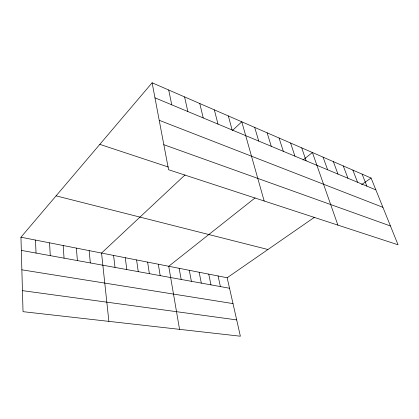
<?xml version="1.0" encoding="UTF-8"?>
<svg xmlns="http://www.w3.org/2000/svg" width="419" height="419" viewBox="0 0 419 419"><rect width="100%" height="100%" fill="white"/><g stroke="black" fill="none" stroke-linecap="round" stroke-linejoin="round"><path stroke-width="0.63" d="M20.95 237.212L227.161 277.755L240.375 336.216L23.029 311.673L20.95 237.212L152.118 82.784L371.082 178.038L398.05 244.796L168.569 169.726L152.118 82.784M185.072 174.875L101.555 253.06L108.882 321.368M232.304 130.655L241.779 121.788L264.174 201.005M255.087 197.909L168.731 266.269L179.547 329.35M303.037 159.953L312.422 152.521L337.892 225.118M227.161 277.755L314.292 217.388M361.555 184.643L371.082 178.038M22.443 290.639L236.688 319.906M21.861 269.82L233.006 303.602M21.317 250.384L229.533 288.246M56.083 195.851L267.935 249.509M99.816 144.361L168.365 167.029M163.834 144.702L390.45 225.982M159.215 120.295L382.914 207.326M154.967 97.831L375.864 189.88M362.121 174.142L366.871 186.13M352.856 170.109L357.564 182.255M343.271 165.94L347.938 178.243M333.351 161.624L337.96 174.084M323.075 157.151L327.627 169.779M301.706 147.86L306.127 160.817M290.597 143.026L294.939 156.156M279.08 138.013L283.328 151.322M267.118 132.813L271.266 146.294M254.694 127.407L258.733 141.072M228.339 115.943L232.121 129.984M214.35 109.857L217.985 124.092M199.774 103.514L203.236 117.949M184.57 96.899L187.848 111.538M218.074 275.969L220.384 286.58M208.741 274.136L210.982 284.873M168.7 89.996L171.774 104.839M199.145 272.25L201.319 283.118M189.288 270.313L191.389 281.311M179.154 268.317L181.176 279.452M158.324 264.221L160.168 275.634M147.619 262.116L149.368 273.67M136.599 259.953L138.249 271.648M125.26 257.722L126.805 269.564M113.586 255.428L115.01 267.422M89.153 250.625L90.326 262.933M76.363 248.111L77.395 260.581M63.169 245.513L64.055 258.156M49.552 242.837L50.275 255.648M35.484 240.071L36.034 253.06"/></g></svg>
